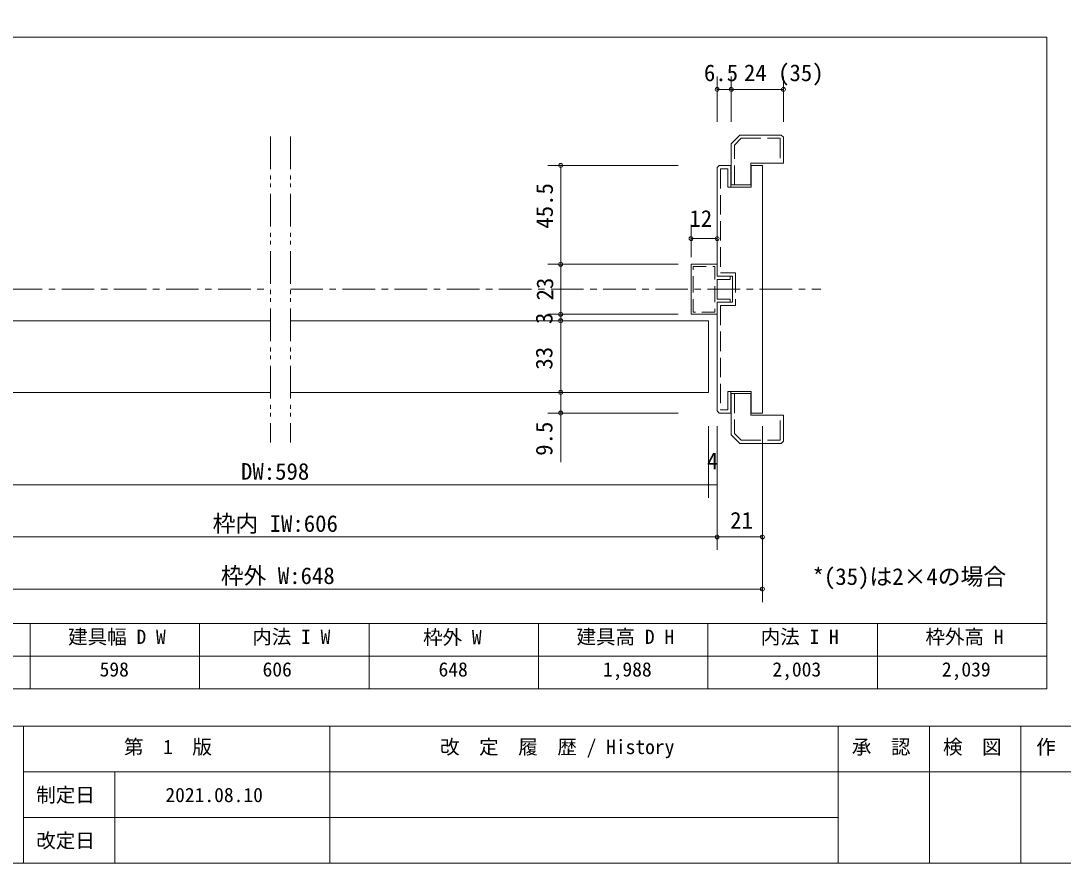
# Model space of a CAD drawing. Units: millimetres on the paper, with parts at other scales. Extents: x -200 to 200, y -138 to 138.
# Drawn here: x -119.4 to 40.5, y -138.5 to -9.2 of the extents above; entities that cross this region are included whole.
import ezdxf
from ezdxf.enums import TextEntityAlignment as Align

# ---------------------------------------------------------------- set-up
doc = ezdxf.new("R2010")
doc.units = ezdxf.units.MM
doc.header["$PDMODE"] = 32
doc.header["$PDSIZE"] = 0.6
for name, pattern in [('CHAIN1', [8, 5, -1, 1, -1]), ('DASHED3', [4, 3, -1]), ('DOUBLE_CHAIN1', [8.8, 5, -1, 0.6, -0.6, 0.6, -1]), ('USER9', [3, 2, -1])]:
    doc.linetypes.add(name, pattern=pattern)
doc.layers.add('1-0_下線', color=7, linetype='Continuous', lineweight=20)
doc.layers.add('1-1_0', color=7, linetype='Continuous', lineweight=20)
doc.styles.add('ＭＳ ゴシック', font='')
doc.styles.get('ＭＳ ゴシック').set_extended_font_data('MS Gothic')

msp = doc.modelspace()

# ---------------------------------------------------------------- linework, layer by layer
at = {"layer": '1-0_下線'}
for p, q in [((38, -11.75), (-195, -11.75)), ((38, -11.75), (-195, -11.75)), ((38, -101.75), (38, -11.75))]:
    msp.add_line(p, q, dxfattribs=at)
msp.add_lwpolyline([(38, -101.75), (-195, -101.75), (-195, -11.75)], dxfattribs=at)
at = {"layer": '1-1_0'}
for p, q in [((38, -11.75), (-195, -11.75)), ((38, -11.75), (-195, -11.75)), ((38, -101.75), (38, -11.75)), ((-12.588, -17.771), (-12.588, -24.771)), ((-10.422, -17.771), (-10.422, -24.771)), ((-2.422, -17.771), (-2.422, -24.771)), ((-2.422, -19.771), (-12.588, -19.771)), ((-9.088, -26.771), (-10.422, -28.105)), ((-9.088, -26.771), (-2.755, -26.771)), ((-2.755, -26.771), (-2.422, -27.105)), ((-10.422, -28.105), (-10.422, -34.438)), ((-38.588, -31.438), (-18.588, -31.438)), ((-36.588, -31.438), (-36.588, -76.988)), ((-12.255, -31.438), (-12.588, -31.771)), ((-12.588, -31.771), (-12.588, -48.438)), ((-12.255, -31.438), (-10.472, -31.438)), ((-10.472, -31.438), (-10.472, -34.771)), ((-7.422, -31.105), (-7.422, -34.438)), ((-5.638, -31.438), (-7.372, -31.438)), ((-5.638, -69.438), (-5.638, -31.438)), ((-7.422, -34.438), (-10.422, -34.438)), ((-16.588, -45.511), (-16.588, -40.572)), ((-16.588, -42.657), (-12.588, -42.657)), ((-38.588, -46.605), (-18.588, -46.605)), ((-12.588, -48.438), (-10.255, -48.438)), ((-12.588, -48.938), (-12.088, -48.938)), ((-10.255, -48.438), (-10.255, -52.438)), ((-12.588, -51.938), (-12.088, -51.938)), ((-10.255, -52.438), (-12.588, -52.438)), ((-38.588, -54.271), (-18.588, -54.271)), ((-12.588, -69.105), (-12.588, -52.938)), ((-78.066, -55.271), (-13.922, -55.271)), ((-81.111, -66.271), (-145.255, -66.271)), ((-10.472, -69.438), (-10.472, -66.105)), ((-7.422, -66.438), (-10.422, -66.438)), ((-10.422, -72.771), (-10.422, -66.438)), ((-7.422, -69.771), (-7.422, -66.438)), ((-38.588, -69.438), (-18.588, -69.438)), ((-12.588, -69.105), (-12.255, -69.438)), ((-12.255, -69.438), (-10.472, -69.438)), ((-7.372, -69.438), (-5.638, -69.438)), ((-13.922, -82.438), (-13.922, -71.438)), ((-12.588, -90.438), (-12.588, -71.438)), ((-5.638, -98.438), (-5.638, -71.438)), ((-9.088, -74.105), (-10.422, -72.771)), ((-9.088, -74.105), (-2.755, -74.105)), ((-2.755, -74.105), (-2.422, -73.771)), ((-146.588, -80.438), (-12.588, -80.438)), ((-153.538, -88.438), (-5.638, -88.438)), ((-153.538, -96.438), (-5.638, -96.438)), ((38, -101.75), (-195, -101.75)), ((-118, -101.75), (-118, -111.75)), ((-92, -101.75), (-92, -111.75)), ((-66, -101.75), (-66, -111.75)), ((-40, -101.75), (-40, -111.75)), ((-14, -101.75), (-14, -111.75)), ((12, -101.75), (12, -111.75)), ((38, -101.75), (38, -111.75)), ((38, -106.75), (-195, -106.75)), ((38, -111.75), (-195, -111.75)), ((200, -117.5), (-200, -117.5)), ((-119, -117.5), (-119, -138.5)), ((-72, -117.5), (-72, -138.5)), ((6, -117.5), (6, -138.5)), ((20, -117.5), (20, -138.5)), ((34, -117.5), (34, -138.5)), ((200, -124.5), (-119, -124.5)), ((-105, -124.5), (-105, -138.5)), ((6, -131.5), (-119, -131.5))]:
    msp.add_line(p, q, dxfattribs=at)
at = {"layer": '1-1_0', "linetype": 'DOUBLE_CHAIN1'}
for p, q in [((-81.111, -26.987), (-81.111, -73.958)), ((-81.111, -26.987), (-81.111, -73.958)), ((-78.066, -26.987), (-78.066, -73.958)), ((-78.066, -26.987), (-78.066, -73.958))]:
    msp.add_line(p, q, dxfattribs=at)
at = {"layer": '1-1_0', "linetype": 'CHAIN1'}
for p, q in [((-161.144, -50.438), (-81.111, -50.438)), ((-78.066, -50.438), (3.297, -50.438))]:
    msp.add_line(p, q, dxfattribs=at)
at = {"layer": '1-1_0'}
msp.add_lwpolyline([(-200, -138.5), (200, -138.5), (200, 138.5), (-200, 138.5)], close=True, dxfattribs=at)
for points in [[(38, -101.75), (-195, -101.75), (-195, -11.75)], [(-2.422, -27.105), (-2.422, -31.105), (-7.422, -31.105)], [(-10.472, -34.771), (-7.372, -34.771), (-7.372, -31.438)], [(-12.588, -52.438), (-12.588, -54.271), (-16.588, -54.271), (-16.588, -50.438), (-16.588, -46.605), (-12.588, -46.605), (-12.588, -48.438), (-10.588, -48.438)], [(-12.588, -48.438), (-10.588, -48.438), (-10.588, -48.938), (-12.588, -48.938)], [(-12.588, -48.938), (-12.588, -51.938), (-12.588, -48.938)], [(-12.588, -52.438), (-10.588, -52.438), (-10.588, -51.938)], [(-12.588, -51.938), (-10.588, -51.938), (-12.588, -51.938)], [(-10.588, -52.438), (-12.588, -52.438), (-12.588, -54.271)], [(-81.111, -55.271), (-145.255, -55.271), (-145.255, -66.271)], [(-78.066, -66.271), (-13.922, -66.271), (-13.922, -55.271)], [(-10.472, -66.105), (-7.372, -66.105), (-7.372, -69.438)], [(-2.422, -73.771), (-2.422, -69.771), (-7.422, -69.771)]]:
    msp.add_lwpolyline(points, dxfattribs=at)
at = {"layer": '1-1_0', "linetype": 'DASHED3'}
for points in [[(-9.922, -34.438), (-9.922, -28.312), (-8.881, -27.271), (-2.962, -27.271), (-2.922, -27.312), (-2.922, -31.105)], [(-12.048, -31.938), (-12.088, -31.978), (-12.088, -47.938), (-9.755, -47.938), (-9.755, -52.938), (-12.088, -52.938), (-12.088, -68.898), (-12.048, -68.938)], [(-10.472, -34.771), (-10.972, -34.771), (-10.972, -31.938), (-12.048, -31.938)], [(-12.048, -68.938), (-10.972, -68.938), (-10.972, -66.105), (-10.472, -66.105)], [(-9.922, -66.438), (-9.922, -72.564), (-8.881, -73.605), (-2.962, -73.605), (-2.922, -73.564), (-2.922, -69.771)]]:
    msp.add_lwpolyline(points, dxfattribs=at)
at = {"layer": '1-1_0', "linetype": 'USER9'}
msp.add_lwpolyline([(-16.255, -53.938), (-16.255, -50.438), (-16.255, -46.938), (-12.922, -46.938), (-12.922, -50.438), (-12.922, -53.938)], close=True, dxfattribs=at)
at = {"layer": '1-1_0'}
for p in [(-12.588, -19.771), (-10.422, -19.771), (-2.422, -19.771), (-36.588, -31.438), (-16.588, -42.657), (-12.588, -42.657), (-36.588, -46.605), (-36.588, -54.271), (-36.588, -55.271), (-36.588, -66.271), (-36.588, -69.438), (-12.588, -88.438), (-5.638, -88.438), (-5.638, -96.438)]:
    msp.add_point(p, dxfattribs=at)

# ---------------------------------------------------------------- texts
at = {"layer": '1-1_0', "style": 'ＭＳ ゴシック'}
for s, height, p in [('6.5', 2.566, (-14.617, -19.279)), ('24 (35)', 2.566, (-8.472, -19.271)), ('12', 2.566, (-16.846, -41.629)), ('4', 2.566, (-14.164, -78.831)), ('DW:598', 2.566, (-85.637, -80.438)), ('枠内 IW:606', 2.566, (-89.992, -88.438)), ('21', 2.566, (-10.588, -87.938)), ('枠外 W:648', 2.566, (-88.734, -96.438)), ('*(35)は2×4の場合', 2.566, (2.049, -96.574)), ('内法 I W', 2.199, (-83.913, -105.524)), ('建具高 D H', 2.199, (-34.17, -105.524)), ('内法 I H', 2.199, (-5.913, -105.524)), ('枠外高 H', 2.199, (19.369, -105.524)), ('建具幅 D W', 2.199, (-112.17, -105.524)), ('枠外 W', 2.199, (-57.708, -105.602)), ('598', 2.199, (-107.331, -110.525)), ('606', 2.199, (-82.331, -110.525)), ('648', 2.199, (-55.331, -110.525)), ('1,988', 2.199, (-30.108, -110.525)), ('2,003', 2.199, (-4.108, -110.525)), ('2,039', 2.199, (21.892, -110.525)), ('第\u30001\u3000版', 2.199, (-103.597, -122.421)), ('改\u3000定\u3000履\u3000歴 / History', 2.199, (-55.102, -122.421)), ('承\u3000認', 2.199, (8.074, -122.421)), ('検\u3000図', 2.199, (22.06, -122.421)), ('作\u3000成', 2.199, (36.367, -122.421)), ('制定日', 2.199, (-117.061, -129.792)), ('2021.08.10', 2.199, (-97.24, -129.792)), ('改定日', 2.199, (-117.061, -136.792))]:
    msp.add_text(s, height=height, dxfattribs=at).set_placement(p, align=Align.BOTTOM_LEFT)
for s, p in [('45.5', (-37.022, -41.135)), ('23', (-36.966, -52.156)), ('3', (-37.088, -55.771)), ('33', (-37.088, -62.771)), ('9.5', (-37.088, -75.992))]:
    msp.add_text(s, height=2.566, rotation=90, dxfattribs=at).set_placement(p, align=Align.BOTTOM_LEFT)

doc.saveas('drawing.dxf')
